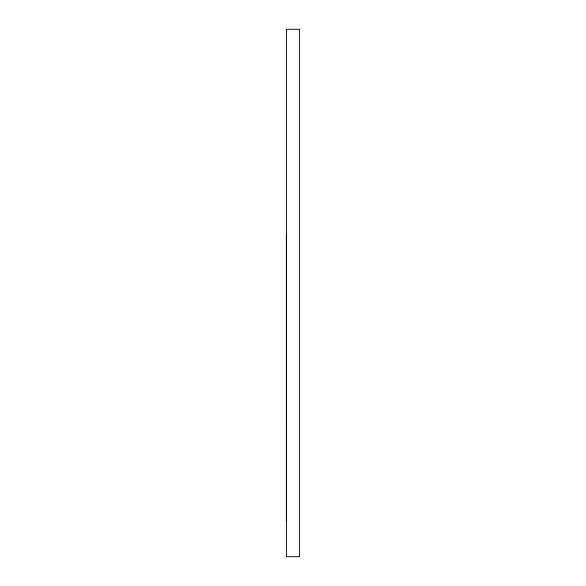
<?xml version="1.0" encoding="UTF-8"?>
<svg xmlns="http://www.w3.org/2000/svg" width="586" height="586" viewBox="0 0 586 586"><rect width="100%" height="100%" fill="white"/><g stroke="black" fill="none" stroke-linecap="round" stroke-linejoin="round"><path stroke-width="0.88" d="M286.408 521.54L286.422 235.25M299.593 29.3L286.408 29.3L286.408 556.7L299.593 556.7L299.593 29.3"/></g></svg>
